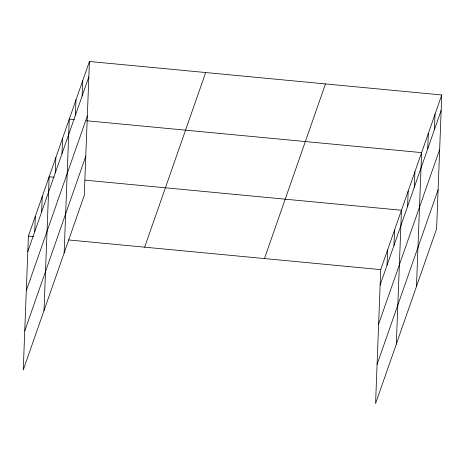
<?xml version="1.0" encoding="UTF-8"?>
<svg xmlns="http://www.w3.org/2000/svg" width="465" height="465" viewBox="0 0 465 465"><rect width="100%" height="100%" fill="white"/><g stroke="black" fill="none" stroke-linecap="round" stroke-linejoin="round"><path stroke-width="0.7" d="M89.425 61.479L28.394 236.121L23.25 370.018L84.281 195.376L89.425 61.479L441.75 94.982L436.606 228.879L375.575 403.521L380.719 269.624L441.75 94.982M34.718 231.727L35.311 216.324M41.635 211.935L42.228 196.532M44.001 310.637L49.145 176.741L54.167 177.217M55.265 172.928L55.858 157.53M61.979 153.717L62.572 138.32M64.141 253.007L69.285 119.11L74.307 119.586M75.406 115.297L75.998 99.899M82.119 96.086L82.712 80.689M387.043 265.23L387.636 249.833M393.96 245.439L394.553 230.036M396.325 344.141L401.469 210.244L85.031 180.153M407.59 206.431L408.183 191.034M414.303 187.221L414.896 171.823M416.466 286.51L421.61 152.613L86.507 120.749M427.73 148.806L428.323 133.403M434.444 129.596L435.037 114.192M27.801 251.519L88.832 76.876M26.302 290.619L87.333 115.983M24.75 330.911L85.781 156.275M144.662 247.177L205.693 72.534M264.451 258.569L325.483 83.927M380.126 285.022L441.157 110.385M378.626 324.128L439.658 149.486M377.08 364.415L438.106 189.778M28.394 236.121L33.416 236.598M68.588 239.94L380.719 269.624"/></g></svg>
